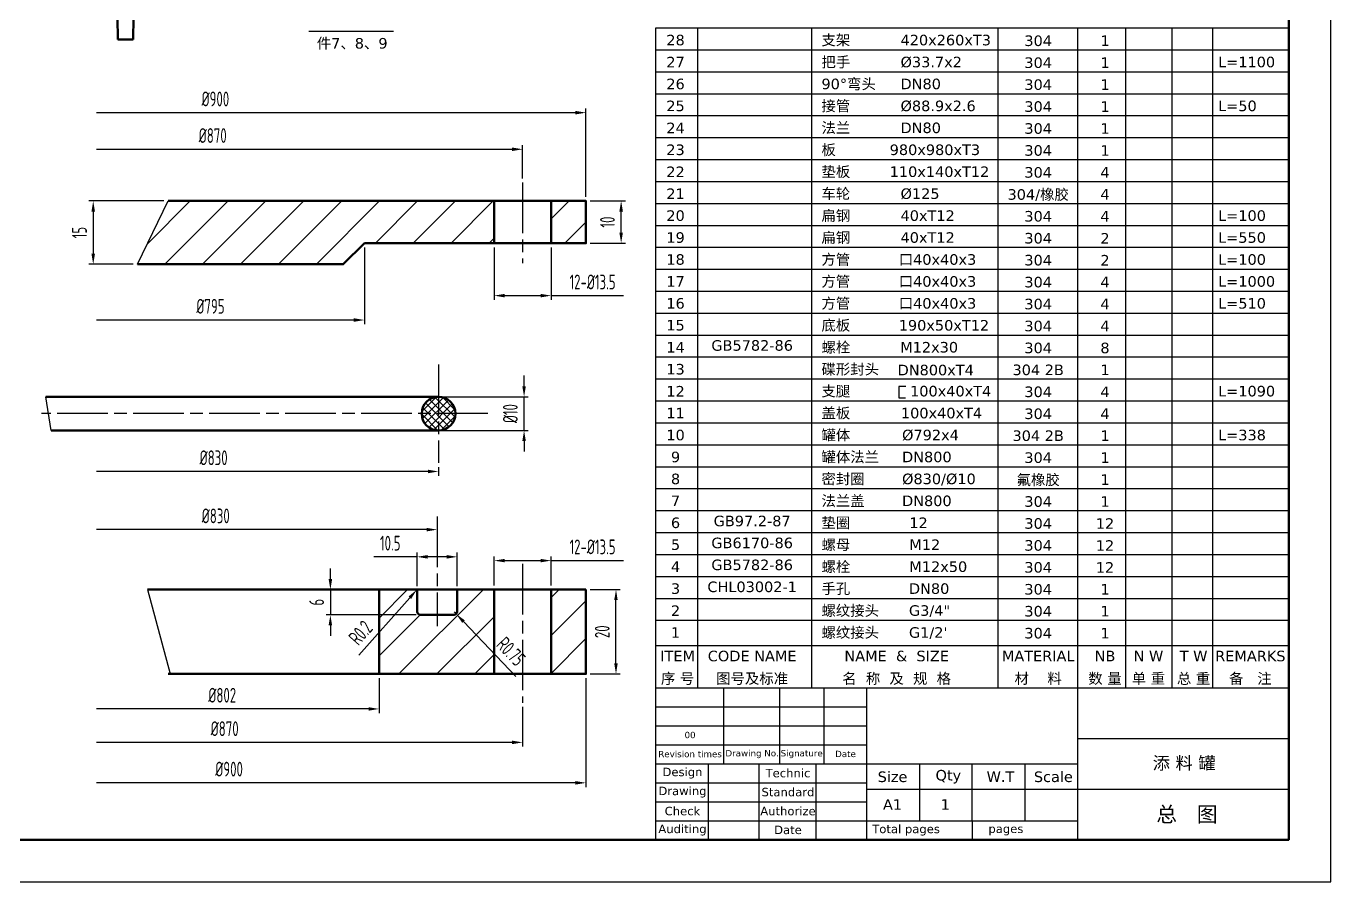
# Model space of a CAD drawing. Header units: millimetres. Extents: x -8455 to -5485, y -2391 to 1814.
# Drawn here: x -7031 to -5485, y -2391 to -1377 of the extents above; entities that cross this region are included whole.
import ezdxf
from ezdxf.enums import TextEntityAlignment as Align

# ---------------------------------------------------------------- set-up
doc = ezdxf.new("R2010")
doc.units = ezdxf.units.MM
for name, pattern in [('AM_ISO02W050', [7.5, 6, -1.5]), ('AM_ISO08W050', [18, 12, -1.5, 3, -1.5]), ('AM_ISO08W050x2', [9, 6, -0.75, 1.5, -0.75]), ('AM_ISO09W050', [22.5, 12, -1.5, 3, -1.5, 3, -1.5])]:
    doc.linetypes.add(name, pattern=pattern)
doc.layers.add('4', color=3, linetype='Continuous')
for name, color, linetype, lineweight in [('AM_0', 7, 'Continuous', 50), ('AM_11', 3, 'AM_ISO09W050', 25), ('AM_3', 6, 'AM_ISO02W050', 25), ('AM_5', 3, 'Continuous', 25), ('AM_7', 4, 'AM_ISO08W050', 25), ('AM_8', 1, 'Continuous', 25)]:
    doc.layers.add(name, color=color, linetype=linetype, lineweight=lineweight)
doc.styles.add('CT', font='verdana.ttf')
doc.styles.get("Standard").update_dxf_attribs({"font": 'isocp.shx', "width": 0.7})
doc.dimstyles.new('AM_ISO', dxfattribs={"dimtxt": 3.5, "dimasz": 2.5, "dimexe": 1, "dimexo": 1, "dimgap": 1.5, "dimtad": 1, "dimdsep": 46, "dimtxsty": 'Standard', "dimcen": 0, "dimclrd": 256, "dimclre": 256, "dimclrt": 2, "dimadec": 0, "dimazin": 2, "dimtp": 0.1, "dimtm": 0.1, "dimtfac": 0.71, "dimtdec": 3, "dimtmove": 0, "dimatfit": 3, "dimfxl": 0, "dimlwd": -1, "dimlwe": -1, "dimarcsym": 0})
doc.dimstyles.new('AM_ISO$4', dxfattribs={"dimtxt": 3.5, "dimasz": 2.5, "dimexe": 1, "dimexo": 1, "dimgap": 1.5, "dimtad": 1, "dimtoh": 1, "dimdsep": 46, "dimtxsty": 'Standard', "dimcen": 0, "dimclrd": 256, "dimclre": 256, "dimclrt": 2, "dimadec": 0, "dimazin": 2, "dimtp": 0.1, "dimtm": 0.1, "dimtfac": 0.71, "dimtofl": 0, "dimtmove": 0, "dimatfit": 3, "dimfxl": 0, "dimlwd": -1, "dimlwe": -1, "dimarcsym": 0})

# ---------------------------------------------------------------- blocks, each defined once
blk = doc.blocks.new('bianca_gru')
at = {"layer": 'AM_0'}
for p, q in [((-65, 23), (-23, 23)), ((-65, -23), (-65, 23)), ((23, 23), (65, 23)), ((65, 23), (65, 12)), ((-48.7, 5), (-48.7, -5)), ((-32.1, 5), (-48.7, 5)), ((290, 9), (30, 12.5)), ((290, -9), (290, 9)), ((-48.7, -5), (-32.1, -5)), ((30, -12.5), (290, -9)), ((65, -12), (65, -23)), ((-23, -23), (-65, -23)), ((65, -23), (23, -23))]:
    blk.add_line(p, q, dxfattribs=at)
blk.add_circle((0, 0), 32.5, dxfattribs=at)
at = {"layer": 'AM_11'}
for p, q in [((-12.5, -30), (-9, -290)), ((9, -290), (12.5, -30)), ((-9, -290), (9, -290))]:
    blk.add_line(p, q, dxfattribs=at)
at = {"layer": 'AM_3'}
for p, q in [((32.1, 5), (48.7, 5)), ((48.7, 5), (48.7, -5)), ((65, 12), (65, -12)), ((48.7, -5), (32.1, -5))]:
    blk.add_line(p, q, dxfattribs=at)
at = {"layer": 'AM_7'}
for p, q in [((0, 35.5), (0, -35.5)), ((-68, 0), (68, 0))]:
    blk.add_line(p, q, dxfattribs=at)
at = {"layer": 'AM_7', "linetype": 'AM_ISO08W050x2'}
for p, q in [((-22.1, 22.1), (-13.3, 13.3)), ((13.3, 13.3), (22.1, 22.1)), ((-22.1, -22.1), (-13.3, -13.3)), ((13.3, -13.3), (22.1, -22.1))]:
    blk.add_line(p, q, dxfattribs=at)
at = {"layer": 'AM_7'}
blk.add_circle((0, 0), 25, dxfattribs=at)
blk = doc.blocks.new('*D65')
at = {"layer": 'AM_5'}
for p, q in [((-6868.2, -1584.6), (-6956.9, -1584.6)), ((-6951.9, -1597.1), (-6951.9, -1647.1)), ((-6904.4, -1659.6), (-6956.9, -1659.6))]:
    blk.add_line(p, q, dxfattribs=at)
for points in [[(-6954, -1597.1), (-6949.8, -1597.1), (-6951.9, -1584.6)], [(-6954, -1647.1), (-6949.8, -1647.1), (-6951.9, -1659.6)]]:
    blk.add_solid(points, dxfattribs=at)
at = {"layer": 'Defpoints', "color": 0}
for p in [(-6863.2, -1584.6), (-6951.9, -1659.6), (-6899.4, -1659.6)]:
    blk.add_point(p, dxfattribs=at)
at = {"layer": 'AM_5', "color": 2, "insert": (-6968.2, -1622.1), "char_height": 17.5, "attachment_point": 5, "rotation": 90}
blk.add_mtext('15', dxfattribs=at)
blk = doc.blocks.new('*D66')
at = {"layer": 'AM_5'}
for p, q in [((-6363.1, -1584.6), (-6321.4, -1584.6)), ((-6326.4, -1622.1), (-6326.4, -1597.1)), ((-6363.1, -1634.6), (-6321.4, -1634.6))]:
    blk.add_line(p, q, dxfattribs=at)
for points in [[(-6328.5, -1597.1), (-6324.3, -1597.1), (-6326.4, -1584.6)], [(-6328.5, -1622.1), (-6324.3, -1622.1), (-6326.4, -1634.6)]]:
    blk.add_solid(points, dxfattribs=at)
at = {"layer": 'Defpoints', "color": 0}
for p in [(-6368.1, -1584.6), (-6326.4, -1584.6), (-6368.1, -1634.6)]:
    blk.add_point(p, dxfattribs=at)
at = {"layer": 'AM_5', "color": 2, "insert": (-6342.6, -1609.6), "char_height": 17.5, "attachment_point": 5, "rotation": 90}
blk.add_mtext('10', dxfattribs=at)
blk = doc.blocks.new('*D67')
at = {"layer": 'AM_5'}
for p, q in [((-6476.9, -1639.6), (-6476.9, -1701.8)), ((-6409.4, -1639.6), (-6409.4, -1701.8)), ((-6464.4, -1696.8), (-6421.9, -1696.8)), ((-6409.4, -1696.8), (-6323.8, -1696.8))]:
    blk.add_line(p, q, dxfattribs=at)
for points in [[(-6464.4, -1694.7), (-6464.4, -1698.9), (-6476.9, -1696.8)], [(-6421.9, -1694.7), (-6421.9, -1698.9), (-6409.4, -1696.8)]]:
    blk.add_solid(points, dxfattribs=at)
at = {"layer": 'Defpoints', "color": 0}
for p in [(-6476.9, -1634.6), (-6409.4, -1634.6), (-6409.4, -1696.8)]:
    blk.add_point(p, dxfattribs=at)
at = {"layer": 'AM_5', "color": 2, "insert": (-6360.3, -1680.6), "char_height": 17.5, "attachment_point": 5}
blk.add_mtext('12-%%c13.5', dxfattribs=at)
blk = doc.blocks.new('*D68')
at = {"layer": 'AM_5'}
for p, q in [((-6441.4, -1804.1), (-6441.4, -1791.6)), ((-6586.8, -1816.6), (-6436.4, -1816.6)), ((-6441.4, -1856.6), (-6441.4, -1816.6)), ((-6586.8, -1856.6), (-6436.4, -1856.6)), ((-6441.4, -1869.1), (-6441.4, -1881.6))]:
    blk.add_line(p, q, dxfattribs=at)
for points in [[(-6443.5, -1804.1), (-6439.3, -1804.1), (-6441.4, -1816.6)], [(-6443.5, -1869.1), (-6439.3, -1869.1), (-6441.4, -1856.6)]]:
    blk.add_solid(points, dxfattribs=at)
at = {"layer": 'Defpoints', "color": 0}
for p in [(-6591.8, -1816.6), (-6441.4, -1816.6), (-6591.8, -1856.6)]:
    blk.add_point(p, dxfattribs=at)
at = {"layer": 'AM_5', "color": 2, "insert": (-6457.7, -1836.6), "char_height": 17.5, "attachment_point": 5, "rotation": 90}
blk.add_mtext('%%c10', dxfattribs=at)
blk = doc.blocks.new('*D69')
at = {"layer": 'AM_5'}
for p, q in [((-6568.1, -2006.3), (-6619.4, -2006.3)), ((-6568.1, -2041.1), (-6568.1, -2001.3)), ((-6533.1, -2006.3), (-6555.6, -2006.3)), ((-6520.6, -2041.1), (-6520.6, -2001.3))]:
    blk.add_line(p, q, dxfattribs=at)
for points in [[(-6555.6, -2004.2), (-6555.6, -2008.4), (-6568.1, -2006.3)], [(-6533.1, -2004.2), (-6533.1, -2008.4), (-6520.6, -2006.3)]]:
    blk.add_solid(points, dxfattribs=at)
at = {"layer": 'Defpoints', "color": 0}
for p in [(-6520.6, -2006.3), (-6568.1, -2046.1), (-6520.6, -2046.1)]:
    blk.add_point(p, dxfattribs=at)
at = {"layer": 'AM_5', "color": 2, "insert": (-6600, -1990.1), "char_height": 17.5, "attachment_point": 5}
blk.add_mtext('10.5', dxfattribs=at)
blk = doc.blocks.new('*D70')
at = {"layer": 'AM_5'}
for p, q in [((-6363.1, -2045.1), (-6327.5, -2045.1)), ((-6332.5, -2132.6), (-6332.5, -2057.6)), ((-6363.1, -2145.1), (-6327.5, -2145.1))]:
    blk.add_line(p, q, dxfattribs=at)
for points in [[(-6334.6, -2057.6), (-6330.5, -2057.6), (-6332.5, -2045.1)], [(-6334.6, -2132.6), (-6330.5, -2132.6), (-6332.5, -2145.1)]]:
    blk.add_solid(points, dxfattribs=at)
at = {"layer": 'Defpoints', "color": 0}
for p in [(-6368.1, -2045.1), (-6332.5, -2045.1), (-6368.1, -2145.1)]:
    blk.add_point(p, dxfattribs=at)
at = {"layer": 'AM_5', "color": 2, "insert": (-6348.8, -2095.1), "char_height": 17.5, "attachment_point": 5, "rotation": 90}
blk.add_mtext('20', dxfattribs=at)
blk = doc.blocks.new('*D71')
at = {"layer": 'AM_5'}
for p, q in [((-6476.9, -2040.1), (-6476.9, -2005.8)), ((-6409.4, -2040.1), (-6409.4, -2005.8)), ((-6464.4, -2010.8), (-6421.9, -2010.8)), ((-6409.4, -2010.8), (-6323.8, -2010.8))]:
    blk.add_line(p, q, dxfattribs=at)
for points in [[(-6464.4, -2008.7), (-6464.4, -2012.8), (-6476.9, -2010.8)], [(-6421.9, -2008.7), (-6421.9, -2012.8), (-6409.4, -2010.8)]]:
    blk.add_solid(points, dxfattribs=at)
at = {"layer": 'Defpoints', "color": 0}
for p in [(-6409.4, -2010.8), (-6476.9, -2045.1), (-6409.4, -2045.1)]:
    blk.add_point(p, dxfattribs=at)
at = {"layer": 'AM_5', "color": 2, "insert": (-6360.3, -1994.5), "char_height": 17.5, "attachment_point": 5}
blk.add_mtext('12-%%c13.5', dxfattribs=at)
blk = doc.blocks.new('*D72')
at = {"layer": 'AM_5'}
for p, q in [((-6670.9, -2032.6), (-6670.9, -2020.1)), ((-6632.9, -2045.1), (-6675.9, -2045.1)), ((-6670.9, -2045.1), (-6670.9, -2075.1)), ((-6569.4, -2075.1), (-6675.9, -2075.1)), ((-6670.9, -2087.6), (-6670.9, -2100.1))]:
    blk.add_line(p, q, dxfattribs=at)
for points in [[(-6673, -2032.6), (-6668.8, -2032.6), (-6670.9, -2045.1)], [(-6673, -2087.6), (-6668.8, -2087.6), (-6670.9, -2075.1)]]:
    blk.add_solid(points, dxfattribs=at)
at = {"layer": 'Defpoints', "color": 0}
for p in [(-6627.9, -2045.1), (-6670.9, -2075.1), (-6564.4, -2075.1)]:
    blk.add_point(p, dxfattribs=at)
at = {"layer": 'AM_5', "color": 2, "insert": (-6687.2, -2060.1), "char_height": 17.5, "attachment_point": 5, "rotation": 90}
blk.add_mtext('6', dxfattribs=at)
blk = doc.blocks.new('*D73')
at = {"layer": 'AM_5'}
for p, q in [((-6524.4, -2071.3), (-6521.8, -2074.1)), ((-6451, -2148), (-6513.1, -2083.1))]:
    blk.add_line(p, q, dxfattribs=at)
blk.add_solid([(-6511.6, -2081.6), (-6514.7, -2084.5), (-6521.8, -2074.1)], dxfattribs=at)
at = {"layer": 'Defpoints', "color": 0}
for p in [(-6524.4, -2071.3), (-6521.8, -2074.1)]:
    blk.add_point(p, dxfattribs=at)
at = {"layer": 'AM_5', "color": 2, "insert": (-6456.9, -2118.4), "char_height": 17.5, "attachment_point": 5, "rotation": 313.7398}
blk.add_mtext('R0.75', dxfattribs=at)
blk = doc.blocks.new('*D74')
at = {"layer": 'AM_5'}
blk.add_line((-6637.1, -2123), (-6576.7, -2054.7), dxfattribs=at)
blk.add_solid([(-6578.3, -2053.3), (-6575.2, -2056.1), (-6568.5, -2045.3)], dxfattribs=at)
at = {"layer": 'Defpoints', "color": 0}
for p in [(-6569.1, -2046.1), (-6568.5, -2045.3)]:
    blk.add_point(p, dxfattribs=at)
at = {"layer": 'AM_5', "color": 2, "insert": (-6635.1, -2096.3), "char_height": 17.5, "attachment_point": 5, "rotation": 48.5581}
blk.add_mtext('R0.2', dxfattribs=at)

msp = doc.modelspace()

# ---------------------------------------------------------------- hatches: boundary and pattern name
at = {"layer": '4'}
h = msp.add_hatch(dxfattribs=at)
h.set_pattern_fill('ANSI37', color=256, scale=2, style=0)
h.set_pattern_definition([(45, (-3394.229, -1171.343), (-4.490128, 4.490128), []), (135, (-3394.229, -1171.343), (-4.490128, -4.490128), [])])
h.paths.add_polyline_path([(-6542.74, -1856.611, 0.41421356), (-6522.74, -1836.611), (-6542.74, -1836.611)])
h.paths.add_polyline_path([(-6542.74, -1836.611), (-6542.74, -1816.611, 0.41421356), (-6562.74, -1836.611)])
h.paths.add_polyline_path([(-6522.74, -1836.611, 0.41421356), (-6542.74, -1816.611), (-6542.74, -1836.611)])
h.paths.add_polyline_path([(-6542.74, -1856.611), (-6542.74, -1836.611), (-6562.74, -1836.611, 0.41421356)])
at = {"layer": 'AM_8'}
h = msp.add_hatch(dxfattribs=at)
h.set_pattern_fill('ANSI31', color=256, scale=10, style=0)
h.set_pattern_definition([(45, (-3294.622, -1140.385), (-22.45064, 22.45064), [])])
h.paths.add_polyline_path([(-6368.133, -1584.626), (-6409.383, -1584.626), (-6409.383, -1634.626), (-6368.133, -1634.626)])
h.paths.add_polyline_path([(-6476.883, -1634.626), (-6476.883, -1584.626), (-6863.232, -1584.626), (-6899.415, -1659.626), (-6655.633, -1659.626), (-6630.633, -1634.626)])
h = msp.add_hatch(dxfattribs=at)
h.set_pattern_fill('ANSI31', color=256, scale=10, style=0)
h.set_pattern_definition([(45, (-3294.622, -1229.847), (-22.45064, 22.45064), [])])
h.paths.add_polyline_path([(-6476.883, -2045.096), (-6519.633, -2045.096, 0.41421356), (-6520.633, -2046.096), (-6520.633, -2071.346, -0.41421356), (-6524.383, -2075.096), (-6564.383, -2075.096, -0.41421356), (-6568.133, -2071.346), (-6568.133, -2046.096, 0.41421356), (-6569.133, -2045.096), (-6613.133, -2045.096), (-6613.133, -2145.096), (-6476.883, -2145.096)])
h.paths.add_polyline_path([(-6368.133, -2045.096), (-6409.383, -2045.096), (-6409.383, -2145.096), (-6368.133, -2145.096)])

# ---------------------------------------------------------------- linework, layer by layer
at = {"layer": '4'}
for p, q in [((-6696.501, -1383.215), (-6596.208, -1383.215)), ((-6899.415, -1659.626), (-6863.232, -1584.626)), ((-7001.711, -1856.611), (-7008.19, -1816.611)), ((-6887.703, -2045.096), (-6860.821, -2145.096))]:
    msp.add_line(p, q, dxfattribs=at)
at = {"layer": 'AM_0'}
for p, q in [((-6476.883, -1584.626), (-6476.883, -1634.626)), ((-6409.383, -1584.626), (-6409.383, -1634.626)), ((-6542.74, -1816.611), (-7008.19, -1816.611)), ((-6542.74, -1856.611), (-7001.711, -1856.611)), ((-6887.703, -2045.096), (-6368.133, -2045.096)), ((-6613.133, -2145.096), (-6613.133, -2045.096)), ((-6568.133, -2071.346), (-6568.133, -2046.096)), ((-6520.633, -2046.096), (-6520.633, -2071.346)), ((-6476.883, -2045.096), (-6476.883, -2145.096)), ((-6409.383, -2045.096), (-6409.383, -2145.096)), ((-6524.383, -2075.096), (-6564.383, -2075.096))]:
    msp.add_line(p, q, dxfattribs=at)
msp.add_lwpolyline([(-8405.468, 1688.506), (-8405.468, -2341.494), (-5535.468, -2341.494), (-5535.468, 1688.506)], close=True, dxfattribs=at)
for points in [[(-6863.232, -1584.626), (-6368.133, -1584.626), (-6368.133, -1634.626), (-6409.383, -1634.626)], [(-6630.633, -1634.626), (-6655.633, -1659.626), (-6899.415, -1659.626)], [(-6409.383, -1634.626), (-6630.633, -1634.626)], [(-6863.181, -2145.096), (-6368.133, -2145.096), (-6368.133, -2045.096)]]:
    msp.add_lwpolyline(points, dxfattribs=at)
msp.add_circle((-6542.74, -1836.611), 20, dxfattribs=at)
for centre, radius, start, end in [((-6569.133, -2046.096), 1, 0, 90), ((-6519.633, -2046.096), 1, 90, 180), ((-6564.383, -2071.346), 3.75, 180, 270), ((-6524.383, -2071.346), 3.75, 270, 0)]:
    msp.add_arc(centre, radius, start, end, dxfattribs=at)
at = {"layer": 'AM_5'}
for p, q in [((-6285.468, -2341.494), (-6285.468, -1379.494)), ((-6285.468, -1379.494), (-5535.468, -1379.494)), ((-6235.628, -2161.494), (-6235.628, -1379.494)), ((-6100.363, -2161.494), (-6100.363, -1379.494)), ((-5879.587, -2161.494), (-5879.587, -1379.494)), ((-5785.468, -2161.494), (-5785.468, -1379.494)), ((-5728.297, -2161.494), (-5728.297, -1379.494)), ((-5673.417, -2161.494), (-5673.417, -1379.494)), ((-5625.255, -2161.494), (-5625.255, -1379.494)), ((-6285.468, -1405.494), (-5535.468, -1405.494)), ((-6285.468, -1431.494), (-5535.468, -1431.494)), ((-6285.468, -1457.494), (-5535.468, -1457.494)), ((-6380.633, -1479.997), (-6948.042, -1479.997)), ((-6368.133, -1579.626), (-6368.133, -1474.997)), ((-6285.468, -1483.494), (-5535.468, -1483.494)), ((-6285.468, -1509.494), (-5535.468, -1509.494)), ((-6948.042, -1523.355), (-6455.633, -1523.355)), ((-6443.133, -1557.869), (-6443.133, -1518.355)), ((-6285.468, -1535.494), (-5535.468, -1535.494)), ((-6285.468, -1561.494), (-5535.468, -1561.494)), ((-6285.468, -1587.494), (-5535.468, -1587.494)), ((-6285.468, -1613.494), (-5535.468, -1613.494)), ((-6630.633, -1639.626), (-6630.633, -1730.69)), ((-6285.468, -1639.494), (-5535.468, -1639.494)), ((-6285.468, -1665.494), (-5535.468, -1665.494)), ((-6285.468, -1691.494), (-5535.468, -1691.494)), ((-6643.133, -1725.69), (-6948.042, -1725.69)), ((-6285.468, -1717.494), (-5535.468, -1717.494)), ((-6285.468, -1743.494), (-5535.468, -1743.494)), ((-6285.468, -1769.494), (-5535.468, -1769.494)), ((-6285.468, -1795.494), (-5535.468, -1795.494)), ((-5989.061, -1804.3), (-5997.428, -1804.3)), ((-5997.428, -1804.3), (-5997.428, -1818.012)), ((-6285.468, -1821.494), (-5535.468, -1821.494)), ((-5997.428, -1818.012), (-5989.395, -1818.012)), ((-6285.468, -1847.494), (-5535.468, -1847.494)), ((-6285.468, -1873.494), (-5535.468, -1873.494)), ((-6542.74, -1899.881), (-6542.74, -1910.152)), ((-6285.468, -1899.494), (-5535.468, -1899.494)), ((-6555.24, -1905.152), (-6948.042, -1905.152)), ((-6285.468, -1925.494), (-5535.468, -1925.494)), ((-6285.468, -1951.494), (-5535.468, -1951.494)), ((-6556.883, -1974.05), (-6948.042, -1974.05)), ((-6544.383, -1963.556), (-6544.383, -1979.05)), ((-6285.468, -1977.494), (-5535.468, -1977.494)), ((-6285.468, -2003.494), (-5535.468, -2003.494)), ((-6285.468, -2029.494), (-5535.468, -2029.494)), ((-6285.468, -2055.494), (-5535.468, -2055.494)), ((-6285.468, -2081.494), (-5535.468, -2081.494)), ((-6285.468, -2111.494), (-5535.468, -2111.494)), ((-6613.133, -2150.096), (-6613.133, -2191.542)), ((-6368.133, -2150.096), (-6368.133, -2279.084)), ((-6285.468, -2161.494), (-5535.468, -2161.494)), ((-6204.688, -2251.494), (-6204.688, -2161.494)), ((-6138.528, -2251.494), (-6138.528, -2161.494)), ((-6085.689, -2251.494), (-6085.689, -2161.494)), ((-6035.468, -2341.494), (-6035.468, -2161.494)), ((-5785.468, -2341.494), (-5785.468, -2161.494)), ((-6625.633, -2186.542), (-6948.042, -2186.542)), ((-6443.133, -2184.122), (-6443.133, -2231.184)), ((-6285.468, -2183.994), (-6035.468, -2183.994)), ((-6285.468, -2206.494), (-6035.468, -2206.494)), ((-5785.468, -2221.494), (-5535.468, -2221.494)), ((-6455.633, -2226.184), (-6948.042, -2226.184)), ((-6285.468, -2228.994), (-6035.468, -2228.994)), ((-6285.468, -2251.494), (-6035.468, -2251.494)), ((-6222.968, -2341.494), (-6222.968, -2251.494)), ((-6162.959, -2341.287), (-6162.959, -2251.494)), ((-6095.468, -2341.494), (-6095.468, -2251.494)), ((-6035.468, -2251.494), (-5785.468, -2251.494)), ((-5972.968, -2251.494), (-5972.968, -2318.994)), ((-5910.468, -2318.994), (-5910.468, -2251.494)), ((-5847.968, -2251.494), (-5847.968, -2318.994)), ((-6380.633, -2274.084), (-6948.042, -2274.084)), ((-6285.468, -2273.994), (-6035.468, -2273.994)), ((-6035.468, -2281.494), (-5535.468, -2281.494)), ((-6285.468, -2296.494), (-6035.468, -2296.494)), ((-6285.468, -2318.994), (-6035.468, -2318.994)), ((-6035.468, -2318.994), (-5785.468, -2318.994)), ((-5910.468, -2318.994), (-5910.468, -2341.494))]:
    msp.add_line(p, q, dxfattribs=at)
msp.add_lwpolyline([(-8455.468, 1813.506), (-8455.468, -2391.494), (-5485.468, -2391.494), (-5485.468, 1813.506)], close=True, dxfattribs=at)
for points in [[(-6380.633, -1477.914), (-6380.633, -1482.081), (-6368.133, -1479.997)], [(-6455.633, -1521.272), (-6455.633, -1525.438), (-6443.133, -1523.355)], [(-6643.133, -1723.607), (-6643.133, -1727.774), (-6630.633, -1725.69)], [(-6555.24, -1903.069), (-6555.24, -1907.236), (-6542.74, -1905.152)], [(-6556.883, -1971.967), (-6556.883, -1976.134), (-6544.383, -1974.05)], [(-6625.633, -2184.458), (-6625.633, -2188.625), (-6613.133, -2186.542)], [(-6455.633, -2224.1), (-6455.633, -2228.267), (-6443.133, -2226.184)], [(-6380.633, -2272.001), (-6380.633, -2276.168), (-6368.133, -2274.084)]]:
    msp.add_solid(points, dxfattribs=at)
at = {"layer": 'AM_7', "ltscale": 5}
for p, q in [((-6443.133, -1562.869), (-6443.133, -1658.213)), ((-6542.74, -1778.341), (-6542.74, -1894.881)), ((-6484.47, -1836.611), (-7013.049, -1836.611)), ((-6544.383, -1958.556), (-6544.383, -2088.494)), ((-6443.133, -2014.453), (-6443.133, -2179.122))]:
    msp.add_line(p, q, dxfattribs=at)

# ---------------------------------------------------------------- block references
at = {"layer": 'AM_0', "xscale": -1, "rotation": 90}
msp.add_blockref('bianca_gru', (-6913.663, -1103.253), dxfattribs=at)

# ---------------------------------------------------------------- texts
at = {"layer": 'AM_5', "style": 'CT'}
for s, height, p in [('件7、8、9', 12.5, (-6645.072, -1397.582)), ('28', 12.5, (-6261.938, -1393.955)), ('304', 12.5, (-5832.297, -1394.748)), ('1', 12.5, (-5753.134, -1394.748)), ('27', 12.5, (-6261.938, -1419.955)), ('304', 12.5, (-5832.297, -1420.748)), ('1', 12.5, (-5753.134, -1420.748)), ('26', 12.5, (-6261.938, -1445.955)), ('304', 12.5, (-5832.297, -1446.748)), ('1', 12.5, (-5753.134, -1446.748)), ('25', 12.5, (-6261.938, -1471.955)), ('304', 12.5, (-5832.297, -1472.748)), ('1', 12.5, (-5753.134, -1472.748)), ('24', 12.5, (-6261.938, -1497.955)), ('304', 12.5, (-5832.297, -1498.748)), ('1', 12.5, (-5753.134, -1498.748)), ('23', 12.5, (-6261.938, -1523.955)), ('304', 12.5, (-5832.297, -1524.748)), ('1', 12.5, (-5753.134, -1524.748)), ('22', 12.5, (-6261.938, -1549.955)), ('304', 12.5, (-5832.297, -1550.748)), ('4', 12.5, (-5753.134, -1550.748)), ('21', 12.5, (-6261.938, -1575.955)), ('304/橡胶', 12.5, (-5832.297, -1576.748)), ('4', 12.5, (-5753.134, -1576.748)), ('20', 12.5, (-6261.938, -1601.955)), ('304', 12.5, (-5832.297, -1602.748)), ('4', 12.5, (-5753.134, -1602.748)), ('19', 12.5, (-6261.938, -1627.955)), ('304', 12.5, (-5832.297, -1628.748)), ('2', 12.5, (-5753.134, -1628.748)), ('18', 12.5, (-6261.938, -1653.955)), ('304', 12.5, (-5832.297, -1654.748)), ('2', 12.5, (-5753.134, -1654.748)), ('17', 12.5, (-6261.938, -1679.955)), ('304', 12.5, (-5832.297, -1680.748)), ('4', 12.5, (-5753.134, -1680.748)), ('16', 12.5, (-6261.938, -1705.955)), ('304', 12.5, (-5832.297, -1706.748)), ('4', 12.5, (-5753.134, -1706.748)), ('15', 12.5, (-6261.938, -1731.955)), ('304', 12.5, (-5832.297, -1732.748)), ('4', 12.5, (-5753.134, -1732.748)), ('14', 12.5, (-6261.938, -1757.955)), ('GB5782-86', 12.5, (-6171.187, -1755.824)), ('304', 12.5, (-5832.297, -1758.748)), ('8', 12.5, (-5753.134, -1758.748)), ('13', 12.5, (-6261.938, -1783.955)), ('304 2B', 12.5, (-5832.297, -1784.748)), ('1', 12.5, (-5753.134, -1784.748)), ('12', 12.5, (-6261.938, -1809.955)), ('304', 12.5, (-5832.297, -1810.748)), ('4', 12.5, (-5753.134, -1810.748)), ('11', 12.5, (-6261.938, -1835.955)), ('304', 12.5, (-5832.297, -1836.748)), ('4', 12.5, (-5753.134, -1836.748)), ('10', 12.5, (-6261.938, -1861.955)), ('304 2B', 12.5, (-5832.297, -1862.748)), ('1', 12.5, (-5753.134, -1862.748)), ('9', 12.5, (-6261.938, -1887.955)), ('304', 12.5, (-5832.297, -1888.748)), ('1', 12.5, (-5753.134, -1888.748)), ('8', 12.5, (-6261.938, -1913.955)), ('氟橡胶', 12.5, (-5832.297, -1914.748)), ('1', 12.5, (-5753.134, -1914.748)), ('7', 12.5, (-6261.938, -1939.955)), ('304', 12.5, (-5832.297, -1940.748)), ('1', 12.5, (-5753.134, -1940.748)), ('6', 12.5, (-6261.938, -1965.955)), ('GB97.2-87', 12.5, (-6171.187, -1963.824)), ('304', 12.5, (-5832.297, -1966.748)), ('12', 12.5, (-5753.134, -1966.748)), ('5', 12.5, (-6261.938, -1991.955)), ('GB6170-86', 12.5, (-6171.187, -1989.824)), ('304', 12.5, (-5832.297, -1992.748)), ('12', 12.5, (-5753.134, -1992.748)), ('GB5782-86', 12.5, (-6171.187, -2015.824)), ('4', 12.5, (-6261.938, -2017.955)), ('304', 12.5, (-5832.297, -2018.748)), ('12', 12.5, (-5753.134, -2018.748)), ('3', 12.5, (-6261.938, -2043.955)), ('CHL03002-1', 12.5, (-6171.187, -2041.824)), ('304', 12.5, (-5832.297, -2044.748)), ('1', 12.5, (-5753.134, -2044.748)), ('2', 12.5, (-6261.938, -2069.955)), ('304', 12.5, (-5832.297, -2070.748)), ('1', 12.5, (-5753.134, -2070.748)), ('1', 12.5, (-6261.938, -2095.955)), ('304', 12.5, (-5832.297, -2096.748)), ('1', 12.5, (-5753.134, -2096.748)), ('ITEM', 12.5, (-6259.493, -2123.824)), ('CODE NAME', 12.5, (-6171.187, -2123.824)), ('NAME  &  SIZE', 12.5, (-5999.968, -2123.824)), ('MATERIAL', 12.5, (-5832.297, -2123.824)), ('NB', 12.5, (-5753.134, -2123.824)), ('N W', 12.5, (-5701.658, -2123.824)), ('T W', 12.5, (-5648.174, -2123.824)), ('REMARKS', 12.5, (-5580.904, -2123.824)), ('序 号', 12.5, (-6259.493, -2150.233)), ('图号及标准', 12.5, (-6171.187, -2150.233)), ('名  称  及  规  格', 12.5, (-5999.968, -2150.233)), ('材    料', 12.5, (-5832.297, -2150.233)), ('数 量', 12.5, (-5753.134, -2150.233)), ('单 重', 12.5, (-5701.658, -2150.233)), ('总 重', 12.5, (-5648.174, -2150.233)), ('备   注', 12.5, (-5580.904, -2150.233)), ('00', 7.5, (-6244.746, -2217.412)), ('Revision times', 7.5, (-6244.746, -2239.912)), ('Drawing No.', 7.5, (-6171.177, -2239.912)), ('Signature', 7.5, (-6112.486, -2239.912)), ('Date', 7.5, (-6060.558, -2239.912)), ('添 料 罐', 15, (-5659.326, -2250.367)), ('Design', 10, (-6253.744, -2262.412)), ('Technic', 10, (-6128.744, -2262.412)), ('Size', 12.5, (-6004.869, -2266.76)), ('Qty', 12.5, (-5938.734, -2266.76)), ('W.T', 12.5, (-5876.95, -2266.76)), ('Scale', 12.5, (-5814.297, -2266.76)), ('Drawing', 10, (-6253.744, -2284.912)), ('Standard', 10, (-6128.744, -2284.912)), ('Check', 10, (-6253.744, -2307.412)), ('Authorize', 10, (-6128.744, -2307.412)), ('A1', 12.5, (-6004.869, -2299.779)), ('1', 12.5, (-5942.369, -2299.779)), ('总   图', 18, (-5656.013, -2311.019)), ('Auditing', 10, (-6253.744, -2329.912)), ('Date', 10, (-6128.744, -2329.912)), ('Total pages', 10, (-5988.822, -2329.96)), (' pages', 10, (-5872.721, -2329.96))]:
    msp.add_text(s, height=height, dxfattribs=at).set_placement(p, align=Align.MIDDLE)
for s, p in [('支架', (-6089.072, -1400.183)), ('420x260xT3', (-5995.374, -1400.183)), ('把手', (-6089.072, -1426.183)), ('%%c33.7x2', (-5995.374, -1426.183)), ('L=1100', (-5619.103, -1426.183)), ('90%%d弯头 ', (-6089.072, -1452.183)), ('DN80', (-5995.374, -1452.183)), ('接管 ', (-6089.072, -1478.183)), ('%%c88.9x2.6', (-5995.374, -1478.183)), ('L=50', (-5619.103, -1478.183)), ('法兰', (-6089.072, -1504.183)), ('DN80', (-5995.374, -1504.183)), ('板', (-6089.072, -1530.183)), ('980x980xT3', (-6008.232, -1530.183)), ('垫板', (-6089.072, -1556.183)), ('110x140xT12', (-6008.232, -1556.183)), ('车轮', (-6089.072, -1582.183)), ('%%c125', (-5995.374, -1582.183)), ('扁钢', (-6089.072, -1608.183)), ('40xT12', (-5995.374, -1608.183)), ('L=100', (-5619.103, -1608.183)), ('扁钢', (-6089.072, -1634.183)), ('40xT12', (-5995.374, -1634.183)), ('L=550', (-5619.103, -1634.183)), ('方管 ', (-6089.072, -1660.183)), ('口40x40x3', (-5997.527, -1660.183)), ('L=100', (-5619.103, -1660.183)), ('方管 ', (-6089.072, -1686.183)), ('口40x40x3', (-5997.527, -1686.183)), ('L=1000', (-5619.103, -1686.183)), ('方管 ', (-6089.072, -1712.183)), ('口40x40x3', (-5997.527, -1712.183)), ('L=510', (-5619.103, -1712.183)), ('底板', (-6089.072, -1738.183)), ('190x50xT12', (-5997.527, -1738.183)), ('螺栓 ', (-6089.072, -1764.183)), ('M12x30', (-5995.771, -1764.183)), ('碟形封头', (-6089.072, -1790.183)), ('DN800xT4', (-5998.829, -1791.183)), ('支腿', (-6089.072, -1816.183)), ('100x40xT4', (-5984.075, -1816.183)), ('L=1090', (-5619.103, -1816.183)), ('盖板', (-6089.072, -1842.183)), ('100x40xT4', (-5994.914, -1842.183)), ('罐体', (-6089.072, -1868.183)), ('%%c792x4', (-5993.559, -1868.183)), ('L=338', (-5619.103, -1868.183)), ('罐体法兰', (-6089.072, -1894.183)), ('DN800', (-5993.559, -1894.183)), ('密封圈', (-6089.072, -1920.183)), ('%%C830/%%c10', (-5993.559, -1920.183)), ('法兰盖', (-6089.072, -1946.183)), ('DN800', (-5993.559, -1946.183)), ('垫圈', (-6089.072, -1972.183)), ('12', (-5984.932, -1972.183)), ('螺母 ', (-6089.072, -1998.183)), ('M12', (-5984.932, -1998.183)), ('螺栓 ', (-6089.072, -2024.183)), ('M12x50', (-5984.932, -2024.183)), ('手孔 ', (-6089.072, -2050.183)), ('DN80', (-5985.405, -2050.183)), ('螺纹接头', (-6089.072, -2076.183)), ('G3/4"', (-5985.405, -2076.183)), ('螺纹接头', (-6089.072, -2102.183)), ("G1/2'", (-5985.405, -2102.183))]:
    msp.add_text(s, height=12.5, dxfattribs=at).set_placement(p)
at = {"layer": 'AM_5', "color": 2, "char_height": 17.5, "attachment_point": 5}
for s, insert in [('%%c900', (-6807.161, -1463.747)), ('%%c870', (-6810.299, -1507.105)), ('%%C795', (-6812.943, -1709.44)), ('%%c830', (-6809.243, -1888.902)), ('%%c830', (-6806.715, -1957.8)), ('%%c802', (-6799.002, -2170.29)), ('%%c870', (-6796.138, -2209.934)), ('%%c900', (-6790.928, -2257.834))]:
    msp.add_mtext(s, dxfattribs=dict(at, insert=insert))

# ---------------------------------------------------------------- dimensions: what is measured, and where the dimension line sits
at = {"layer": 'AM_5'}
for base, p1, p2, text, picture, middle in [((-6951.921, -1659.626), (-6863.232, -1584.626), (-6899.415, -1659.626), '15', '*D65', (-6968.171, -1622.126)), ((-6326.393, -1584.626), (-6368.133, -1634.626), (-6368.133, -1584.626), '10', '*D66', (-6342.643, -1609.626)), ((-6441.407, -1816.611), (-6591.817, -1856.611), (-6591.817, -1816.611), '%%c10', '*D68', (-6457.657, -1836.611)), ((-6670.91, -2075.096), (-6627.918, -2045.096), (-6564.383, -2075.096), '6', '*D72', (-6687.16, -2060.096)), ((-6332.535, -2045.096), (-6368.133, -2145.096), (-6368.133, -2045.096), '20', '*D70', (-6348.786, -2095.096))]:
    dim = msp.add_linear_dim(base=base, p1=p1, p2=p2, angle=90, text=text, dimstyle='AM_ISO', override={"dimscale": 5}, dxfattribs=at)
    dim.commit()
    dim.dimension.update_dxf_attribs({"geometry": picture, "text_midpoint": middle})
for base, p1, p2, picture, middle in [((-6409.383, -1696.826), (-6476.883, -1634.626), (-6409.383, -1634.626), '*D67', (-6360.342, -1680.574)), ((-6409.383, -2010.761), (-6476.883, -2045.096), (-6409.383, -2045.096), '*D71', (-6360.342, -1994.509))]:
    dim = msp.add_linear_dim(base=base, p1=p1, p2=p2, text='12-%%c13.5', dimstyle='AM_ISO', override={"dimscale": 5}, dxfattribs=at)
    dim.commit()
    dim.dimension.update_dxf_attribs({"geometry": picture, "text_midpoint": middle})
dim = msp.add_linear_dim(base=(-6520.633, -2006.327), p1=(-6568.133, -2046.096), p2=(-6520.633, -2046.096), text='10.5', dimstyle='AM_ISO', override={"dimscale": 5}, dxfattribs=at)
dim.commit()
dim.dimension.update_dxf_attribs({"geometry": '*D69', "text_midpoint": (-6600.024, -2006.327), "dimtype": 160})
for center, mpoint, text, picture, middle in [((-6569.133, -2046.096), (-6568.471, -2045.346), 'R0.2', '*D74', (-6622.949, -2107.048)), ((-6524.383, -2071.346), (-6521.79, -2074.055), 'R0.75', '*D73', (-6468.646, -2129.59))]:
    dim = msp.add_radius_dim(center=center, mpoint=mpoint, text=text, dimstyle='AM_ISO$4', override={"dimscale": 5, "dimtoh": 0, "dimtdec": 3, "dimtofl": 1}, dxfattribs=at)
    dim.commit()
    dim.dimension.update_dxf_attribs({"geometry": picture, "text_midpoint": middle, "dimtype": 164})

doc.saveas('drawing.dxf')
